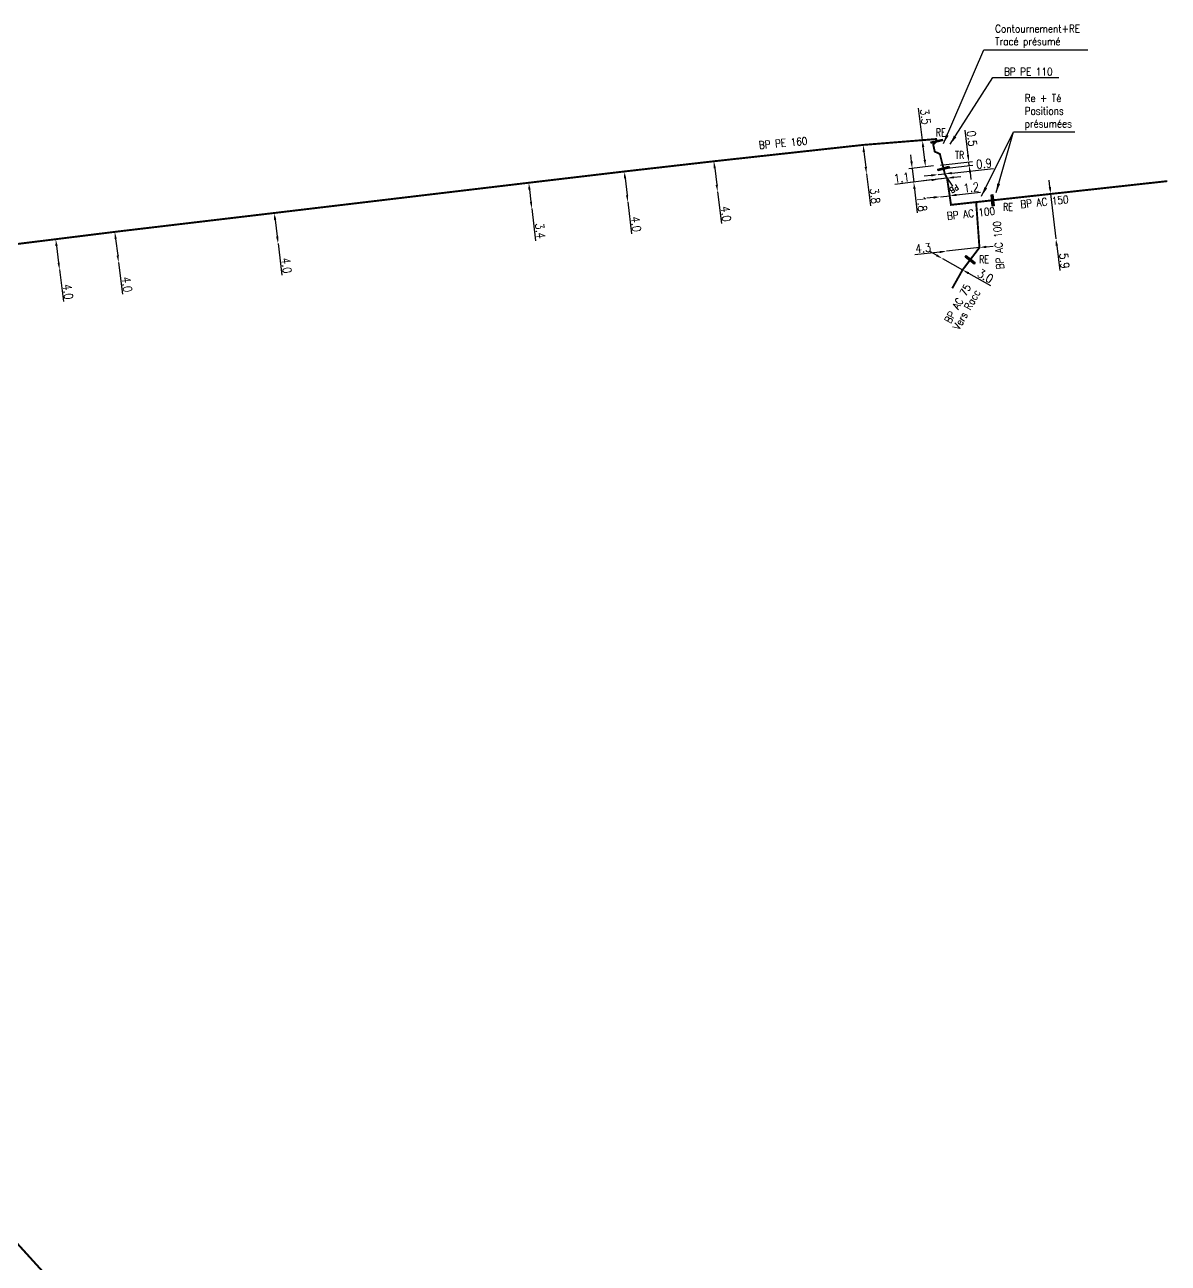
# Model space of a CAD drawing. Header units: millimetres. Extents: x 183997 to 185000, y 127999 to 129007.
# Drawn here: x 184851.1 to 185000.1, y 128566 to 128727.4 of the extents above; entities that cross this region are included whole.
import ezdxf
from ezdxf.enums import TextEntityAlignment as Align

# ---------------------------------------------------------------- set-up
doc = ezdxf.new("R2010")
doc.units = ezdxf.units.MM
doc.header["$PDMODE"] = 34
for name, pattern in [('L_25_AP', [2000, 1000, 1000]), ('L_25_PE', [2000, 1000, 1000]), ('L_RAC_AP', [3.5, 2, -1.5])]:
    doc.linetypes.add(name, pattern=pattern)
doc.layers.get('0').update_dxf_attribs({"linetype": 'CONTINUOUS'})
doc.layers.get('DEFPOINTS').update_dxf_attribs({"linetype": 'CONTINUOUS'})
for name, color, linetype in [('L_150', 1, 'CONTINUOUS'), ('L_170', 7, 'CONTINUOUS'), ('L_340', 7, 'CONTINUOUS')]:
    doc.layers.add(name, color=color, linetype=linetype)
doc.styles.add('G_ROMANS', font='ROMANS.SHX', dxfattribs={"width": 0.75})
doc.styles.get("Standard").update_dxf_attribs({"font": 'romans.shx', "width": 0.85})
doc.dimstyles.get("Standard").update_dxf_attribs({"dimtxt": 1.5, "dimasz": 1.2, "dimexe": 0.625, "dimexo": 0.625, "dimgap": 0.25, "dimtad": 1, "dimdec": 1, "dimzin": 0, "dimdsep": 46, "dimtxsty": 'Standard', "dimcen": -0.5, "dimadec": 0, "dimazin": 0, "dimtfac": 1, "dimtdec": 1, "dimtmove": 0, "dimatfit": 3, "dimfxl": 0, "dimtolj": 1, "dimtzin": 0, "dimarcsym": 0})

# ---------------------------------------------------------------- blocks, each defined once
blk = doc.blocks.new('L_340_13')
at = {"color": 0, "linetype": 'Continuous', "flags": 128}
blk.add_lwpolyline([(0, 0), (0, 1.25)], dxfattribs=at)
at = {"color": 0, "linetype": 'Continuous', "style": 'G_ROMANS', "width": 0.75}
blk.add_text('PB', height=0.75, dxfattribs=at).set_placement((0, 1.66), align=Align.MIDDLE)
at = {"color": 0, "linetype": 'Continuous', "width": 0.75, "flags": 3}
for tag, p in [('DEF_LEG', (0, -10)), ('DEF_COUP', (0, -12.5)), ('DEF_TYPE', (0, -15))]:
    blk.add_attdef(tag, text='', height=1.2, dxfattribs=at).set_placement(p, align=Align.MIDDLE)
blk = doc.blocks.new('L_340_20')
at = {"linetype": 'Continuous'}
blk.add_hatch(color=0, dxfattribs=at).paths.add_polyline_path([(0.12, 0.75), (-0.12, 0.75), (-0.12, -0.75), (0.12, -0.75)])
at = {"color": 0, "linetype": 'Continuous'}
blk.add_lwpolyline([(-0.12, 0.75), (0.12, 0.75), (0.12, -0.75), (-0.12, -0.75)], close=True, dxfattribs=at)
at = {"color": 0, "linetype": 'Continuous', "width": 0.75}
for tag, height, flags, p in [('RE', 1, 8, (0, 2.19)), ('DEF_LEG', 1.2, 3, (0, -5)), ('DEF_COUP', 1.2, 3, (0, -7.5)), ('DEF_TYPE', 1.2, 3, (0, -10))]:
    blk.add_attdef(tag, text='', height=height, dxfattribs=dict(at, flags=flags)).set_placement(p, align=Align.MIDDLE)
blk = doc.blocks.new('L_340_19')
at = {"linetype": 'Continuous'}
blk.add_hatch(color=0, dxfattribs=at).paths.add_polyline_path([(0.12, 0.75), (-0.12, 0.75), (-0.12, -0.75), (0.12, -0.75)])
at = {"color": 0, "linetype": 'Continuous'}
blk.add_lwpolyline([(-0.12, 0.75), (0.12, 0.75), (0.12, -0.75), (-0.12, -0.75)], close=True, dxfattribs=at)
at = {"color": 0, "linetype": 'Continuous', "width": 0.75}
for tag, height, flags, p in [('TR', 1, 8, (0, 1.98)), ('DEF_LEG', 1.2, 3, (0, -5)), ('DEF_COUP', 1.2, 3, (0, -7.5)), ('DEF_TYPE', 1.2, 3, (0, -10))]:
    blk.add_attdef(tag, text='', height=height, dxfattribs=dict(at, flags=flags)).set_placement(p, align=Align.MIDDLE)
blk = doc.blocks.new('*D301')
at = {"layer": 'DEFPOINTS', "color": 0, "linetype": 'Continuous', "transparency": 16777216}
for p in [(184984.8, 128705.35), (184985.49, 128699.49), (184985.49, 128699.49)]:
    blk.add_point(p, dxfattribs=at)
at = {"layer": 'L_150', "color": 0, "linetype": 'Continuous', "lineweight": -2, "transparency": 16777216}
for p, q in [((184984.7, 128706.24), (184984.59, 128707.14)), ((184984.8, 128705.35), (184985.49, 128699.49)), ((184985.6, 128698.6), (184985.98, 128695.39))]:
    blk.add_line(p, q, dxfattribs=at)
at = {"layer": 'L_150', "color": 0, "linetype": 'Continuous', "transparency": 16777216}
for points in [[(184984.85, 128706.26), (184984.55, 128706.23), (184984.8, 128705.35)], [(184985.75, 128698.62), (184985.45, 128698.58), (184985.49, 128699.49)]]:
    blk.add_solid(points, dxfattribs=at)
at = {"layer": 'L_150', "color": 0, "linetype": 'Continuous', "transparency": 16777216, "insert": (184986.59, 128696.63), "char_height": 1.125, "attachment_point": 5, "rotation": 276.726}
blk.add_mtext('\\A1;5.9', dxfattribs=at)
blk = doc.blocks.new('*D74')
at = {"layer": 'DEFPOINTS', "color": 0, "linetype": 'Continuous', "transparency": 16777216}
for p in [(184855.13, 128699.46), (184855.62, 128695.49), (184855.62, 128695.49)]:
    blk.add_point(p, dxfattribs=at)
at = {"layer": 'L_150', "color": 0, "linetype": 'Continuous', "lineweight": -2, "transparency": 16777216}
for p, q in [((184855.24, 128698.57), (184855.51, 128696.38)), ((184855.62, 128695.49), (184856.13, 128691.34))]:
    blk.add_line(p, q, dxfattribs=at)
at = {"layer": 'L_150', "color": 0, "linetype": 'Continuous', "transparency": 16777216}
for points in [[(184855.39, 128698.58), (184855.09, 128698.55), (184855.13, 128699.46)], [(184855.66, 128696.4), (184855.36, 128696.36), (184855.62, 128695.49)]]:
    blk.add_solid(points, dxfattribs=at)
at = {"layer": 'L_150', "color": 0, "linetype": 'Continuous', "transparency": 16777216, "insert": (184856.73, 128692.61), "char_height": 1.125, "attachment_point": 5, "rotation": 277.0109}
blk.add_mtext('\\A1;4.0', dxfattribs=at)
blk = doc.blocks.new('*D76')
at = {"layer": 'DEFPOINTS', "color": 0, "linetype": 'Continuous', "transparency": 16777216}
for p in [(184960.36, 128711.74), (184960.81, 128707.96), (184960.81, 128707.96)]:
    blk.add_point(p, dxfattribs=at)
at = {"layer": 'L_150', "color": 0, "linetype": 'Continuous', "lineweight": -2, "transparency": 16777216}
for p, q in [((184960.46, 128710.84), (184960.7, 128708.86)), ((184960.81, 128707.96), (184961.31, 128703.82))]:
    blk.add_line(p, q, dxfattribs=at)
at = {"layer": 'L_150', "color": 0, "linetype": 'Continuous', "transparency": 16777216}
for points in [[(184960.61, 128710.86), (184960.31, 128710.83), (184960.36, 128711.74)], [(184960.85, 128708.88), (184960.55, 128708.84), (184960.81, 128707.96)]]:
    blk.add_solid(points, dxfattribs=at)
at = {"layer": 'L_150', "color": 0, "linetype": 'Continuous', "transparency": 16777216, "insert": (184961.91, 128705.09), "char_height": 1.125, "attachment_point": 5, "rotation": 276.8309}
blk.add_mtext('\\A1;3.8', dxfattribs=at)
blk = doc.blocks.new('*D77')
at = {"layer": 'DEFPOINTS', "color": 0, "linetype": 'Continuous', "transparency": 16777216}
for p in [(184862.83, 128700.41), (184863.32, 128696.43), (184863.32, 128696.43)]:
    blk.add_point(p, dxfattribs=at)
at = {"layer": 'L_150', "color": 0, "linetype": 'Continuous', "lineweight": -2, "transparency": 16777216}
for p, q in [((184862.94, 128699.51), (184863.21, 128697.33)), ((184863.32, 128696.43), (184863.83, 128692.29))]:
    blk.add_line(p, q, dxfattribs=at)
at = {"layer": 'L_150', "color": 0, "linetype": 'Continuous', "transparency": 16777216}
for points in [[(184863.09, 128699.53), (184862.79, 128699.49), (184862.83, 128700.41)], [(184863.36, 128697.35), (184863.06, 128697.31), (184863.32, 128696.43)]]:
    blk.add_solid(points, dxfattribs=at)
at = {"layer": 'L_150', "color": 0, "linetype": 'Continuous', "transparency": 16777216, "insert": (184864.43, 128693.56), "char_height": 1.125, "attachment_point": 5, "rotation": 277.011}
blk.add_mtext('\\A1;4.0', dxfattribs=at)
blk = doc.blocks.new('*D79')
at = {"layer": 'DEFPOINTS', "color": 0, "linetype": 'Continuous', "transparency": 16777216}
for p in [(184929.24, 128708.28), (184929.69, 128704.31), (184929.69, 128704.31)]:
    blk.add_point(p, dxfattribs=at)
at = {"layer": 'L_150', "color": 0, "linetype": 'Continuous', "lineweight": -2, "transparency": 16777216}
for p, q in [((184929.34, 128707.39), (184929.59, 128705.2)), ((184929.69, 128704.31), (184930.16, 128700.16))]:
    blk.add_line(p, q, dxfattribs=at)
at = {"layer": 'L_150', "color": 0, "linetype": 'Continuous', "transparency": 16777216}
for points in [[(184929.49, 128707.4), (184929.19, 128707.37), (184929.24, 128708.28)], [(184929.74, 128705.22), (184929.44, 128705.18), (184929.69, 128704.31)]]:
    blk.add_solid(points, dxfattribs=at)
at = {"layer": 'L_150', "color": 0, "linetype": 'Continuous', "transparency": 16777216, "insert": (184930.77, 128701.42), "char_height": 1.125, "attachment_point": 5, "rotation": 276.4665}
blk.add_mtext('\\A1;4.0', dxfattribs=at)
blk = doc.blocks.new('*D80')
at = {"layer": 'DEFPOINTS', "color": 0, "linetype": 'Continuous', "transparency": 16777216}
for p in [(184883.62, 128702.87), (184884.11, 128698.9), (184884.11, 128698.9)]:
    blk.add_point(p, dxfattribs=at)
at = {"layer": 'L_150', "color": 0, "linetype": 'Continuous', "lineweight": -2, "transparency": 16777216}
for p, q in [((184883.73, 128701.97), (184884, 128699.79)), ((184884.11, 128698.9), (184884.61, 128694.75))]:
    blk.add_line(p, q, dxfattribs=at)
at = {"layer": 'L_150', "color": 0, "linetype": 'Continuous', "transparency": 16777216}
for points in [[(184883.88, 128701.99), (184883.58, 128701.96), (184883.62, 128702.87)], [(184884.15, 128699.81), (184883.85, 128699.77), (184884.11, 128698.9)]]:
    blk.add_solid(points, dxfattribs=at)
at = {"layer": 'L_150', "color": 0, "linetype": 'Continuous', "transparency": 16777216, "insert": (184885.21, 128696.02), "char_height": 1.125, "attachment_point": 5, "rotation": 276.9313}
blk.add_mtext('\\A1;4.0', dxfattribs=at)
blk = doc.blocks.new('*D81')
at = {"layer": 'DEFPOINTS', "color": 0, "linetype": 'Continuous', "transparency": 16777216}
for p in [(184916.78, 128706.81), (184917.18, 128703.44), (184917.18, 128703.44)]:
    blk.add_point(p, dxfattribs=at)
at = {"layer": 'L_150', "color": 0, "linetype": 'Continuous', "lineweight": -2, "transparency": 16777216}
for p, q in [((184916.88, 128705.92), (184917.07, 128704.33)), ((184917.18, 128703.44), (184917.68, 128699.24))]:
    blk.add_line(p, q, dxfattribs=at)
at = {"layer": 'L_150', "color": 0, "linetype": 'Continuous', "transparency": 16777216}
for points in [[(184917.03, 128705.94), (184916.73, 128705.9), (184916.78, 128706.81)], [(184917.22, 128704.35), (184916.92, 128704.31), (184917.18, 128703.44)]]:
    blk.add_solid(points, dxfattribs=at)
at = {"layer": 'L_150', "color": 0, "linetype": 'Continuous', "transparency": 16777216, "insert": (184918.28, 128700.54), "char_height": 1.125, "attachment_point": 5, "rotation": 276.7664}
blk.add_mtext('\\A1;3.4', dxfattribs=at)
blk = doc.blocks.new('*D82')
at = {"layer": 'DEFPOINTS', "color": 0, "linetype": 'Continuous', "transparency": 16777216}
for p in [(184940.91, 128709.61), (184941.39, 128705.64), (184941.39, 128705.64)]:
    blk.add_point(p, dxfattribs=at)
at = {"layer": 'L_150', "color": 0, "linetype": 'Continuous', "lineweight": -2, "transparency": 16777216}
for p, q in [((184941.02, 128708.72), (184941.28, 128706.53)), ((184941.39, 128705.64), (184941.89, 128701.49))]:
    blk.add_line(p, q, dxfattribs=at)
at = {"layer": 'L_150', "color": 0, "linetype": 'Continuous', "transparency": 16777216}
for points in [[(184941.17, 128708.73), (184940.87, 128708.7), (184940.91, 128709.61)], [(184941.43, 128706.55), (184941.13, 128706.51), (184941.39, 128705.64)]]:
    blk.add_solid(points, dxfattribs=at)
at = {"layer": 'L_150', "color": 0, "linetype": 'Continuous', "transparency": 16777216, "insert": (184942.49, 128702.76), "char_height": 1.125, "attachment_point": 5, "rotation": 276.8309}
blk.add_mtext('\\A1;4.0', dxfattribs=at)
blk = doc.blocks.new('*D85')
at = {"layer": 'DEFPOINTS', "color": 0, "linetype": 'Continuous', "transparency": 16777216}
for p in [(184970.12, 128707.87), (184970.12, 128707.87), (184971.01, 128707.97)]:
    blk.add_point(p, dxfattribs=at)
at = {"layer": 'L_150', "color": 0, "linetype": 'Continuous', "lineweight": -2, "transparency": 16777216}
for p, q in [((184969.22, 128707.77), (184968.33, 128707.67)), ((184970.12, 128707.87), (184971.01, 128707.97)), ((184971.91, 128708.07), (184977.36, 128708.68))]:
    blk.add_line(p, q, dxfattribs=at)
at = {"layer": 'L_150', "color": 0, "linetype": 'Continuous', "transparency": 16777216}
for points in [[(184969.21, 128707.92), (184969.24, 128707.62), (184970.12, 128707.87)], [(184971.89, 128708.22), (184971.92, 128707.92), (184971.01, 128707.97)]]:
    blk.add_solid(points, dxfattribs=at)
at = {"layer": 'L_150', "color": 0, "linetype": 'Continuous', "transparency": 16777216, "insert": (184976.11, 128709.3), "char_height": 1.125, "attachment_point": 5, "rotation": 6.412}
blk.add_mtext('\\A1;0.9', dxfattribs=at)
blk = doc.blocks.new('*D86')
at = {"layer": 'DEFPOINTS', "color": 0, "linetype": 'Continuous', "transparency": 16777216}
for p in [(184970.44, 128704.99), (184970.44, 128704.99), (184971.64, 128705.12)]:
    blk.add_point(p, dxfattribs=at)
at = {"layer": 'L_150', "color": 0, "linetype": 'Continuous', "lineweight": -2, "transparency": 16777216}
for p, q in [((184969.55, 128704.89), (184968.65, 128704.79)), ((184970.44, 128704.99), (184971.64, 128705.12)), ((184972.53, 128705.22), (184975.65, 128705.57))]:
    blk.add_line(p, q, dxfattribs=at)
at = {"layer": 'L_150', "color": 0, "linetype": 'Continuous', "transparency": 16777216}
for points in [[(184969.53, 128705.04), (184969.57, 128704.74), (184970.44, 128704.99)], [(184972.51, 128705.37), (184972.55, 128705.07), (184971.64, 128705.12)]]:
    blk.add_solid(points, dxfattribs=at)
at = {"layer": 'L_150', "color": 0, "linetype": 'Continuous', "transparency": 16777216, "insert": (184974.45, 128706.19), "char_height": 1.125, "attachment_point": 5, "rotation": 6.4122}
blk.add_mtext('\\A1;1.2', dxfattribs=at)
blk = doc.blocks.new('*D87')
at = {"layer": 'DEFPOINTS', "color": 0, "linetype": 'Continuous', "transparency": 16777216}
for p in [(184968.08, 128712.36), (184968.5, 128708.89), (184968.5, 128708.89)]:
    blk.add_point(p, dxfattribs=at)
at = {"layer": 'L_150', "color": 0, "linetype": 'Continuous', "lineweight": -2, "transparency": 16777216}
for p, q in [((184968.08, 128712.36), (184967.58, 128716.51)), ((184968.39, 128709.78), (184968.19, 128711.47))]:
    blk.add_line(p, q, dxfattribs=at)
at = {"layer": 'L_150', "color": 0, "linetype": 'Continuous', "transparency": 16777216}
for points in [[(184968.34, 128711.48), (184968.04, 128711.45), (184968.08, 128712.36)], [(184968.54, 128709.8), (184968.24, 128709.76), (184968.5, 128708.89)]]:
    blk.add_solid(points, dxfattribs=at)
at = {"layer": 'L_150', "color": 0, "linetype": 'Continuous', "transparency": 16777216, "insert": (184968.47, 128715.42), "char_height": 1.125, "attachment_point": 5, "rotation": 276.8314}
blk.add_mtext('\\A1;3.5', dxfattribs=at)
blk = doc.blocks.new('*D88')
at = {"layer": 'DEFPOINTS', "color": 0, "linetype": 'Continuous', "transparency": 16777216}
for p in [(184966.76, 128708.68), (184969.99, 128709.06), (184971.3, 128707.41)]:
    blk.add_point(p, dxfattribs=at)
at = {"layer": 'L_340', "color": 0, "linetype": 'Continuous', "lineweight": -2, "transparency": 16777216}
for p, q in [((184966.66, 128709.57), (184966.56, 128710.47)), ((184969.52, 128709.01), (184966.3, 128708.62)), ((184966.76, 128708.68), (184966.96, 128706.89)), ((184970.83, 128707.35), (184966.5, 128706.83)), ((184967.06, 128705.99), (184967.41, 128702.87))]:
    blk.add_line(p, q, dxfattribs=at)
at = {"layer": 'L_340', "color": 0, "linetype": 'Continuous', "transparency": 16777216}
for points in [[(184966.81, 128709.59), (184966.51, 128709.56), (184966.76, 128708.68)], [(184967.21, 128706.01), (184966.91, 128705.98), (184966.96, 128706.89)]]:
    blk.add_solid(points, dxfattribs=at)
at = {"layer": 'L_340', "color": 0, "linetype": 'Continuous', "transparency": 16777216, "insert": (184968.03, 128704.07), "char_height": 1.125, "attachment_point": 5, "rotation": 276.412}
blk.add_mtext('\\A1;1.8', dxfattribs=at)
blk = doc.blocks.new('*D89')
at = {"layer": 'DEFPOINTS', "color": 0, "linetype": 'Continuous', "transparency": 16777216}
for p in [(184974.13, 128709.53), (184969.99, 128709.06), (184970.84, 128708.66)]:
    blk.add_point(p, dxfattribs=at)
at = {"layer": 'L_340', "color": 0, "linetype": 'Continuous', "lineweight": -2, "transparency": 16777216}
for p, q in [((184974.03, 128710.42), (184973.67, 128713.68)), ((184970.45, 128709.12), (184974.6, 128709.58)), ((184974.19, 128709.03), (184974.13, 128709.53)), ((184971.31, 128708.71), (184974.65, 128709.09)), ((184974.29, 128708.14), (184974.39, 128707.24))]:
    blk.add_line(p, q, dxfattribs=at)
at = {"layer": 'L_340', "color": 0, "linetype": 'Continuous', "transparency": 16777216}
for points in [[(184974.18, 128710.44), (184973.88, 128710.41), (184974.13, 128709.53)], [(184974.44, 128708.16), (184974.14, 128708.12), (184974.19, 128709.03)]]:
    blk.add_solid(points, dxfattribs=at)
at = {"layer": 'L_340', "color": 0, "linetype": 'Continuous', "transparency": 16777216, "insert": (184974.54, 128712.58), "char_height": 1.125, "attachment_point": 5, "rotation": 276.412}
blk.add_mtext('\\A1;0.5', dxfattribs=at)
blk = doc.blocks.new('*D90')
at = {"layer": 'DEFPOINTS', "color": 0, "linetype": 'Continuous', "transparency": 16777216}
for p in [(184970.19, 128707.27), (184970.19, 128707.27), (184971.3, 128707.41)]:
    blk.add_point(p, dxfattribs=at)
at = {"layer": 'L_340', "color": 0, "linetype": 'Continuous', "lineweight": -2, "transparency": 16777216}
for p, q in [((184972.19, 128707.52), (184973.09, 128707.62)), ((184969.29, 128707.17), (184964.49, 128706.59)), ((184971.3, 128707.41), (184970.19, 128707.27))]:
    blk.add_line(p, q, dxfattribs=at)
at = {"layer": 'L_340', "color": 0, "linetype": 'Continuous', "transparency": 16777216}
for points in [[(184972.17, 128707.66), (184972.21, 128707.37), (184971.3, 128707.41)], [(184969.27, 128707.32), (184969.31, 128707.02), (184970.19, 128707.27)]]:
    blk.add_solid(points, dxfattribs=at)
at = {"layer": 'L_340', "color": 0, "linetype": 'Continuous', "transparency": 16777216, "insert": (184965.37, 128707.45), "char_height": 1.125, "attachment_point": 5, "rotation": 6.8314}
blk.add_mtext('\\A1;1.1', dxfattribs=at)
blk = doc.blocks.new('*D91')
at = {"layer": 'DEFPOINTS', "color": 0, "linetype": 'Continuous', "transparency": 16777216}
for p in [(184970.7, 128696.92), (184970.7, 128696.92), (184973.32, 128695.45)]:
    blk.add_point(p, dxfattribs=at)
at = {"layer": 'L_170', "color": 0, "linetype": 'Continuous', "lineweight": -2, "transparency": 16777216}
for p, q in [((184969.92, 128697.36), (184969.13, 128697.8)), ((184970.7, 128696.92), (184973.32, 128695.45)), ((184974.11, 128695.01), (184976.97, 128693.41))]:
    blk.add_line(p, q, dxfattribs=at)
at = {"layer": 'L_170', "color": 0, "linetype": 'Continuous', "transparency": 16777216}
for points in [[(184969.99, 128697.49), (184969.85, 128697.23), (184970.7, 128696.92)], [(184974.18, 128695.15), (184974.03, 128694.88), (184973.32, 128695.45)]]:
    blk.add_solid(points, dxfattribs=at)
at = {"layer": 'L_170', "color": 0, "linetype": 'Continuous', "transparency": 16777216, "insert": (184976.3, 128694.65), "char_height": 1.125, "attachment_point": 5, "rotation": 330.7615}
blk.add_mtext('\\A1;3.0', dxfattribs=at)
blk = doc.blocks.new('*D92')
at = {"layer": 'DEFPOINTS', "color": 0, "linetype": 'Continuous', "transparency": 16777216}
for p in [(184975.52, 128698.36), (184971.24, 128697.88), (184971.24, 128697.88)]:
    blk.add_point(p, dxfattribs=at)
at = {"layer": 'L_150', "color": 0, "linetype": 'Continuous', "lineweight": -2, "transparency": 16777216}
for p, q in [((184975.52, 128698.36), (184971.24, 128697.88)), ((184976.41, 128698.46), (184977.3, 128698.56)), ((184970.35, 128697.78), (184967.09, 128697.41))]:
    blk.add_line(p, q, dxfattribs=at)
at = {"layer": 'L_150', "color": 0, "linetype": 'Continuous', "transparency": 16777216}
for points in [[(184976.39, 128698.61), (184976.43, 128698.31), (184975.52, 128698.36)], [(184970.33, 128697.93), (184970.36, 128697.63), (184971.24, 128697.88)]]:
    blk.add_solid(points, dxfattribs=at)
at = {"layer": 'L_150', "color": 0, "linetype": 'Continuous', "transparency": 16777216, "insert": (184968.19, 128698.29), "char_height": 1.125, "attachment_point": 5, "rotation": 6.4122}
blk.add_mtext('\\A1;4.3', dxfattribs=at)

msp = doc.modelspace()

# ---------------------------------------------------------------- linework, layer by layer
at = {"layer": 'L_150', "linetype": 'L_25_PE', "const_width": 0.25, "flags": 128}
msp.add_lwpolyline([(184689.14, 128662.34), (184691.19, 128657.73), (184691.32, 128657.45), (184691.32, 128657.45), (184691.32, 128657.45), (184699.21, 128653.52), (184708.22, 128649.88), (184713.89, 128647.6), (184715.87, 128649.99), (184717.57, 128652.91), (184718.8, 128654.77), (184724.55, 128651.02), (184726.94, 128649.45), (184734.49, 128644.48), (184744.62, 128637.66), (184744.96, 128637.74), (184752.05, 128639.27), (184762.17, 128641.45), (184762.78, 128641.58), (184763.24, 128642), (184763.44, 128642.3), (184775.28, 128660.16), (184781.69, 128670.23), (184787.89, 128680.31), (184791.14, 128686.08), (184791.63, 128686.82), (184793.36, 128689.4), (184793.57, 128689.72, -0.204272), (184794.97, 128690.4), (184796.77, 128690.52), (184797.07, 128690.56), (184798.01, 128690.63), (184798.8, 128691.81), (184799.59, 128692.94), (184821.31, 128695.39), (184833.31, 128696.74), (184862.83, 128700.41), (184883.62, 128702.87), (184916.78, 128706.81), (184929.24, 128708.28), (184940.91, 128709.61), (184960.36, 128711.74), (184968.08, 128712.36), (184969.88, 128712.51), (184969.95, 128712.21), (184969.5, 128711.79), (184969.69, 128710.87), (184970.36, 128710.57), (184970.84, 128708.66)], format="xyb", dxfattribs=at)
at = {"layer": 'L_150', "linetype": 'L_25_AP', "ltscale": 0.5, "const_width": 0.25, "flags": 128}
for points in [[(184970.84, 128708.66), (184971.01, 128707.97), (184971.3, 128707.41), (184971.64, 128705.12), (184971.81, 128703.93), (184975.09, 128704.29), (184977.23, 128704.52), (184984.8, 128705.35), (185000, 128707.02)], [(184975.09, 128704.29), (184975.52, 128698.36), (184974.31, 128696.76)]]:
    msp.add_lwpolyline(points, dxfattribs=at)
at = {"layer": 'L_150', "linetype": 'L_25_PE', "const_width": 0.25, "flags": 128}
msp.add_lwpolyline([(184763.44, 128642.3), (184765.64, 128640.84), (184766.17, 128641.68), (184779.3, 128632.06), (184788.81, 128625.05), (184799.52, 128616.92), (184810.28, 128608.87), (184820.88, 128599.03), (184835.35, 128584.81), (184863.2, 128554.16), (184885.54, 128533.65), (184895.58, 128525.21), (184911.2, 128512), (184915.27, 128508.56), (184921.55, 128504.13), (184951.67, 128480.14), (184958.49, 128474.04), (184969.04, 128466.31), (184966.39, 128462.69), (184965.8, 128461.88), (184963.17, 128458.3)], dxfattribs=at)
at = {"layer": 'L_170', "linetype": 'L_RAC_AP', "ltscale": 0.5, "flags": 128}
msp.add_lwpolyline([(184974.31, 128696.76, 0.25, 0.25, 0), (184973.32, 128695.45, 0.25, 0.25, 0), (184971.97, 128693.05, 0, 0, 0)], format="xyseb", dxfattribs=at)

# ---------------------------------------------------------------- block references
at = {"layer": 'L_340', "ltscale": 0.5}
ref = msp.add_blockref('L_340_20', (184969.95, 128712.21), dxfattribs=dict(at, rotation=104.081481361533))
ref.add_attrib('RE', 'RE', dxfattribs={"layer": '0', "color": 0, "linetype": 'Continuous', "height": 1, "width": 0.75}).set_placement((184970.48, 128713.36), align=Align.MIDDLE)
ref = msp.add_blockref('L_340_19', (184970.84, 128708.66), dxfattribs=dict(at, rotation=284.081481363844))
ref.add_attrib('TR', 'TR', dxfattribs={"layer": '0', "color": 0, "linetype": 'Continuous', "height": 1, "width": 0.75}).set_placement((184972.94, 128710.41), align=Align.MIDDLE)
at = {"layer": 'L_340', "ltscale": 0.5, "rotation": 213.5236819384081}
msp.add_blockref('L_340_13', (184971.3, 128707.41), dxfattribs=at)
at = {"layer": 'L_340', "ltscale": 0.5}
ref = msp.add_blockref('L_340_20', (184977.23, 128704.52), dxfattribs=dict(at, rotation=6.255068755573525))
ref.add_attrib('RE', 'RE', dxfattribs={"layer": '0', "color": 0, "linetype": 'Continuous', "height": 1, "width": 0.75}).set_placement((184979.24, 128703.67), align=Align.MIDDLE)
ref = msp.add_blockref('L_340_20', (184974.31, 128696.76), dxfattribs=dict(at, rotation=52.95953832062794))
ref.add_attrib('RE', 'RE', dxfattribs={"layer": '0', "color": 0, "linetype": 'Continuous', "height": 1, "width": 0.75}).set_placement((184976.12, 128696.83), align=Align.MIDDLE)

# ---------------------------------------------------------------- texts
at = {"layer": 'L_150', "linetype": 'Continuous', "width": 0.85}
for s, rotation, p in [('BP PE 160', 5.2268, (184949.93, 128711.99)), ('BP AC 150', 6.2551, (184983.99, 128704.32)), ('BP AC 100', 6.2337, (184974.42, 128702.81)), ('BP AC 100', 94.0793, (184978.02, 128698.67))]:
    msp.add_text(s, height=1, rotation=rotation, dxfattribs=at).set_placement(p, align=Align.MIDDLE)
at = {"layer": 'L_150', "linetype": 'Continuous', "char_height": 1, "attachment_point": 4}
for s, insert in [('Contournement+RE\\PTracé présumé', (184977.56, 128725.9)), ('BP PE 110', (184978.72, 128721.28)), ('Re + Té\\PPositions\\Pprésumées', (184981.41, 128716.01))]:
    msp.add_mtext(s, dxfattribs=dict(at, insert=insert))
at = {"layer": 'L_170', "linetype": 'Continuous', "width": 0.85}
for s, p in [('BP AC 75', (184972.68, 128691.04)), ('Vers Racc', (184973.84, 128690.27))]:
    msp.add_text(s, height=1, rotation=60.6863, dxfattribs=at).set_placement(p, align=Align.MIDDLE)

# ---------------------------------------------------------------- dimensions: what is measured, and where the dimension line sits
at = {"layer": 'L_150', "linetype": 'Continuous'}
for base, p1, p2, angle, override, picture, middle in [((184968.5, 128708.89), (184968.08, 128712.36), (184968.5, 128708.89), 96.8314, {"dimscale": 0.75}, '*D87', (184967.72, 128715.33)), ((184960.81, 128707.96), (184960.36, 128711.74), (184960.81, 128707.96), 96.8309, {"dimscale": 0.75}, '*D76', (184961.16, 128705)), ((184941.39, 128705.64), (184940.91, 128709.61), (184941.39, 128705.64), 96.8309, {"dimscale": 0.75}, '*D82', (184941.75, 128702.67)), ((184970.12, 128707.87), (184971.01, 128707.97), (184970.12, 128707.87), 6.412, {"dimscale": 0.75, "dimatfit": 0}, '*D85', (184976.2, 128708.55)), ((184929.69, 128704.31), (184929.24, 128708.28), (184929.69, 128704.31), 96.4665, {"dimscale": 0.75}, '*D79', (184930.03, 128701.34)), ((184917.18, 128703.44), (184916.78, 128706.81), (184917.18, 128703.44), 96.7664, {"dimscale": 0.75}, '*D81', (184917.53, 128700.45)), ((184970.44, 128704.99), (184971.64, 128705.12), (184970.44, 128704.99), 6.4122, {"dimscale": 0.75, "dimatfit": 0}, '*D86', (184974.54, 128705.45)), ((184985.49, 128699.49), (184984.8, 128705.35), (184985.49, 128699.49), 96.726, {"dimscale": 0.75, "dimatfit": 0}, '*D301', (184985.84, 128696.55)), ((184884.11, 128698.9), (184883.62, 128702.87), (184884.11, 128698.9), 96.9313, {"dimscale": 0.75}, '*D80', (184884.47, 128695.93)), ((184863.32, 128696.43), (184862.83, 128700.41), (184863.32, 128696.43), 97.011, {"dimscale": 0.75}, '*D77', (184863.68, 128693.47)), ((184855.62, 128695.49), (184855.13, 128699.46), (184855.62, 128695.49), 97.0109, {"dimscale": 0.75}, '*D74', (184855.99, 128692.52)), ((184971.24, 128697.88), (184975.52, 128698.36), (184971.24, 128697.88), 6.4122, {"dimscale": 0.75, "dimlfac": 1, "dimlunit": 2, "dimatfit": 0}, '*D92', (184968.27, 128697.55))]:
    dim = msp.add_linear_dim(base=base, p1=p1, p2=p2, angle=angle, dimstyle='Standard', override=override, dxfattribs=at)
    dim.commit()
    dim.dimension.update_dxf_attribs({"geometry": picture, "text_midpoint": middle, "dimtype": 160})
at = {"layer": 'L_170', "linetype": 'Continuous'}
dim = msp.add_linear_dim(base=(184970.7, 128696.92), p1=(184973.32, 128695.45), p2=(184970.7, 128696.92), angle=330.7615, dimstyle='Standard', override={"dimscale": 0.75, "dimatfit": 0}, dxfattribs=at)
dim.commit()
dim.dimension.update_dxf_attribs({"geometry": '*D91', "text_midpoint": (184975.93, 128693.99), "dimtype": 160})
at = {"layer": 'L_340', "linetype": 'Continuous'}
for base, p1, p2, angle, picture, middle in [((184974.13, 128709.53), (184970.84, 128708.66), (184969.99, 128709.06), 276.412, '*D89', (184973.8, 128712.5)), ((184966.76, 128708.68), (184971.3, 128707.41), (184969.99, 128709.06), 276.412, '*D88', (184967.29, 128703.99)), ((184970.19, 128707.27), (184971.3, 128707.41), (184970.19, 128707.27), 6.8314, '*D90', (184965.46, 128706.71))]:
    dim = msp.add_linear_dim(base=base, p1=p1, p2=p2, angle=angle, dimstyle='Standard', override={"dimscale": 0.75, "dimatfit": 0}, dxfattribs=at)
    dim.commit()
    dim.dimension.update_dxf_attribs({"geometry": picture, "text_midpoint": middle, "dimtype": 160})

# ---------------------------------------------------------------- leaders
at = {"layer": 'L_150', "linetype": 'Continuous', "annotation_type": 0, "has_hookline": 1, "hookline_direction": 0}
for points, text_width in [([(184970.85, 128711.93), (184976.11, 128724.15), (184977.31, 128724.15)], 12.1), ([(184971.7, 128711.82), (184977.27, 128720.53), (184978.47, 128720.53)], 7.16), ([(184975.81, 128705.08), (184979.96, 128713.43), (184981.16, 128713.43)], 6.56)]:
    msp.add_leader(points, dimstyle='Standard', dxfattribs=dict(at, text_width=text_width))
at = {"layer": 'L_150', "linetype": 'Continuous'}
msp.add_leader([(184977.7, 128705.55), (184979.96, 128713.43)], dimstyle='Standard', dxfattribs=at)

doc.saveas('drawing.dxf')
